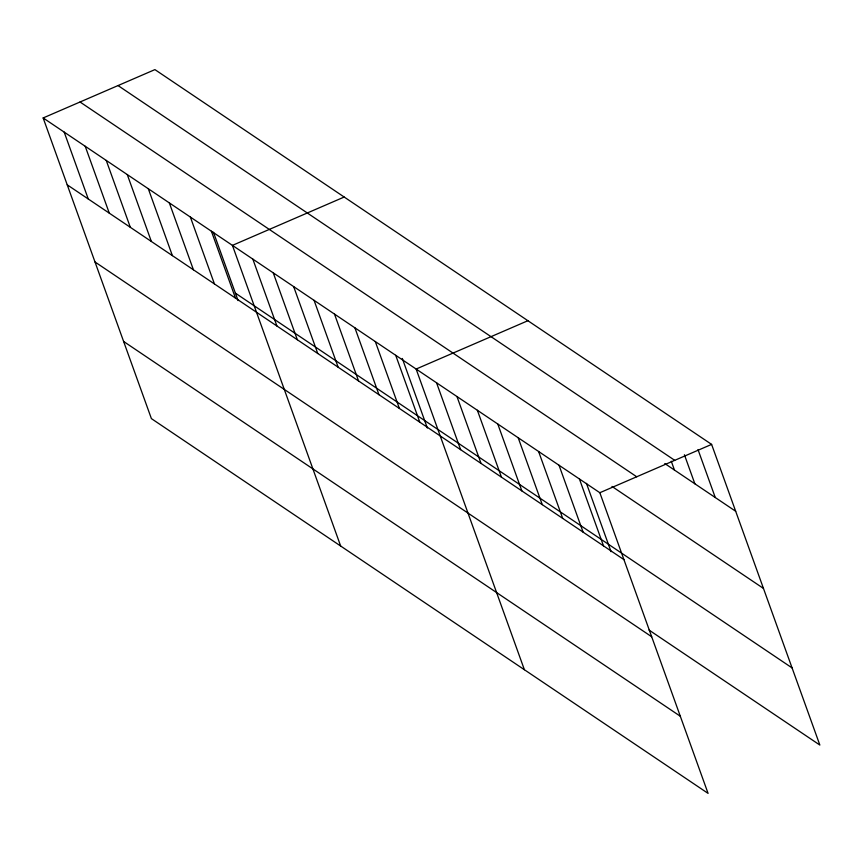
<?xml version="1.0" encoding="UTF-8"?>
<svg xmlns="http://www.w3.org/2000/svg" width="863" height="863" viewBox="0 0 863 863"><rect width="100%" height="100%" fill="white"/><g stroke="black" fill="none" stroke-linecap="round" stroke-linejoin="round"><path stroke-width="1.29" d="M43.15 117.951L599.839 492.719L708.081 793.388L151.392 418.609L43.15 117.951L154.919 69.612L711.608 444.391L819.85 745.049L649.03 630.055M344.186 197.034L232.427 245.372L340.669 546.042M527.897 320.712L416.128 369.04L524.38 669.71M599.839 492.719L711.608 444.391M118.037 85.566L674.726 460.335M664.78 463.539L735.686 511.274M80.032 101.996L636.721 476.775M611.986 486.441L763.464 588.426M235.383 293.129L792.072 667.908M67.228 184.833L623.917 559.612M95.006 261.985L651.694 636.754M123.625 341.468L680.314 716.247M698.005 449.58L715.276 497.541M684.413 454.769L694.866 483.798M671.274 461.22L674.445 470.055M586.462 483.377L611.058 551.694M579.429 478.976L603.507 545.869M559.019 465.233L583.097 532.126M538.598 451.5L562.687 518.383M518.188 437.757L542.277 504.639M497.778 424.013L521.856 490.907M477.368 410.27L501.446 477.163M456.959 396.527L481.036 463.42M436.549 382.784L460.626 449.677M402.309 358.458L427.347 428.026M395.718 355.308L419.806 422.19M375.308 341.565L399.386 408.447M354.898 327.821L378.976 394.715M334.488 314.078L358.566 380.971M314.067 300.335L338.156 367.228M293.657 286.592L317.746 353.485M273.247 272.848L297.325 339.742M252.837 259.116L276.915 325.998M213.474 232.276L238.08 300.594M211.392 231.208L235.48 298.102M190.367 217.055L214.445 283.949M169.331 202.891L193.42 269.785M148.307 188.738L172.384 255.631M127.271 174.574L151.359 241.467M106.246 160.421L130.324 227.314M85.21 146.257L109.288 213.15M64.186 132.104L88.263 198.997"/></g></svg>
